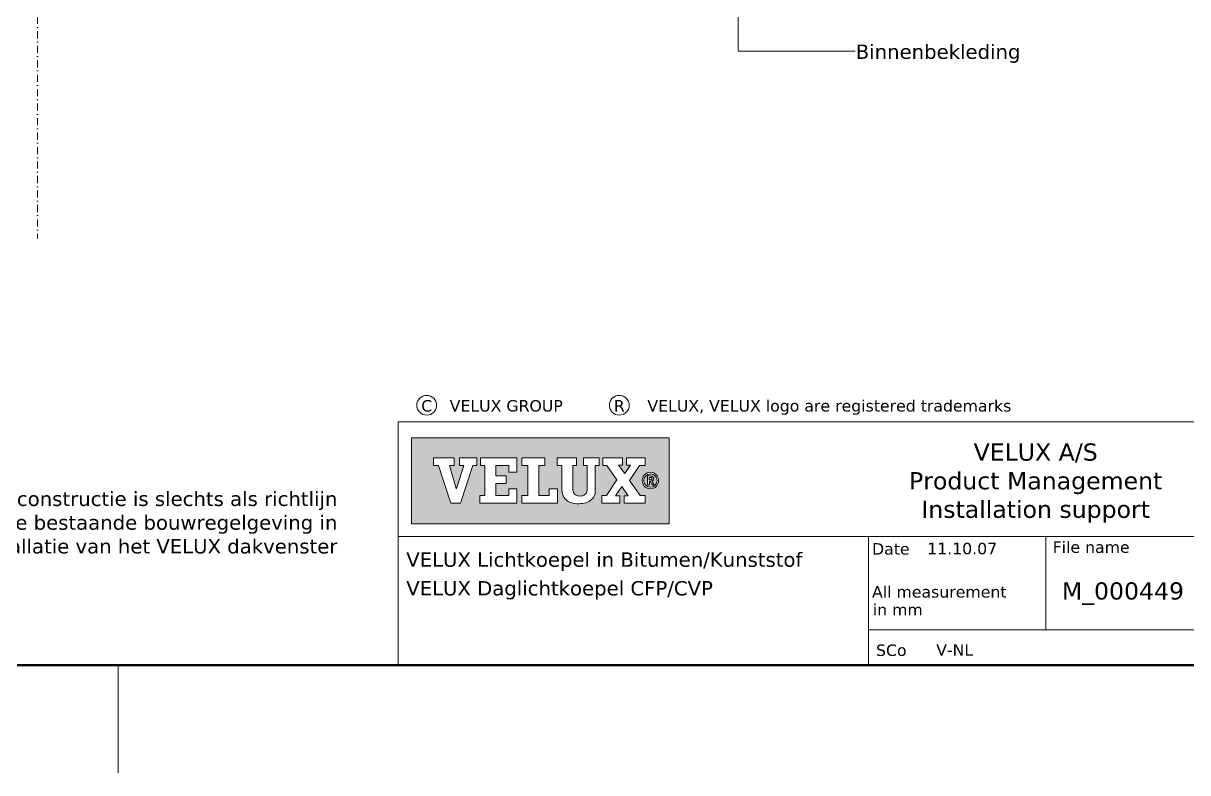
# Model space of a CAD drawing. Header units: millimetres. Extents: x -435 to 27166, y -19117 to 26500.
# Drawn here: x 25196 to 26009, y 18219 to 18742 of the extents above; entities that cross this region are included whole.
import ezdxf

# ---------------------------------------------------------------- set-up
doc = ezdxf.new("R2010")
doc.units = ezdxf.units.MM
doc.linetypes.add('IMPORT-DASHDOT _4_', pattern=[254, 127, -63.5, 0, -63.5])
for name, color, linetype, lineweight in [('Daglichtkoepel_Bitumen-P1-v1DWG_dwg', 8, 'Continuous', 13), ('logo', 10, 'Continuous', 13), ('R-H cont 0_18', 7, 'Continuous', 18), ('R-H cont 0_50', 50, 'Continuous', 50), ('VELUX_INFO', 250, 'Continuous', 13), ('VELUX_TEXT', 250, 'Continuous', 13)]:
    doc.layers.add(name, color=color, linetype=linetype, lineweight=lineweight)
doc.styles.add('Verdana_1', font='verdana.ttf', dxfattribs={"height": 304.8})
doc.styles.add('Verdana_2', font='verdana.ttf', dxfattribs={"height": 203.2})
doc.styles.add('Verdana_3', font='verdana.ttf', dxfattribs={"height": 254})
doc.styles.add('Verdana_B', font='verdana.ttf', dxfattribs={"height": 203.2})

# ---------------------------------------------------------------- blocks, each defined once
blk = doc.blocks.new('Daglichtkoepel_Bitumen-P1-v1DWG_dwg_frame-3211647-Details Appartement')
at = {"layer": 'R-H cont 0_18'}
blk.add_line((5966.9, -177.8), (5966.9, 203.2), dxfattribs=at)
at = {"layer": 'R-H cont 0_50', "flags": 128}
blk.add_lwpolyline([(660.4, 7340.6), (10515.6, 7340.6), (10515.6, 203.2), (660.4, 203.2)], close=True, dxfattribs=at)
blk = doc.blocks.new('Daglichtkoepel_Bitumen-P1-v1DWG_dwg_VELUX frame-3211648-Details Appartement')
at = {"layer": 'logo'}
h = blk.add_hatch(color=1, dxfattribs=at)
h.paths.add_polyline_path([(36304, 4795), (40876, 4795), (40876, 6319), (36304, 6319)])
h.paths.add_polyline_path([(39271, 5151), (39200, 5155), (39131, 5171), (39085, 5191), (39044, 5221), (39017, 5251), (38996, 5286), (38983, 5324), (38975, 5365), (38972, 5407), (38972, 5827), (38885, 5827), (38885, 5963), (39230, 5963), (39230, 5827), (39166, 5827), (39166, 5410), (39168, 5384), (39175, 5359), (39186, 5335), (39197, 5321), (39216, 5306), (39237, 5295), (39267, 5288), (39294, 5287), (39321, 5288), (39344, 5293), (39364, 5302), (39381, 5313), (39394, 5327), (39405, 5344), (39412, 5363), (39417, 5391), (39419, 5419), (39419, 5827), (39353, 5827), (39353, 5963), (39634, 5963), (39634, 5827), (39561, 5827), (39561, 5378), (39559, 5335), (39548, 5294), (39527, 5257), (39499, 5225), (39468, 5201), (39433, 5182), (39396, 5168), (39334, 5155)])
h.paths.add_polyline_path([(37002, 5160), (36781, 5827), (36694, 5827), (36694, 5963), (37061, 5963), (37061, 5827), (36976, 5827), (37099, 5420), (37101, 5420), (37235, 5827), (37153, 5827), (37153, 5963), (37461, 5963), (37461, 5827), (37390, 5827), (37176, 5160)])
h.paths.add_polyline_path([(39681, 5160), (39681, 5296), (39765, 5296), (39947, 5573), (39767, 5827), (39698, 5827), (39698, 5963), (40047, 5963), (40047, 5835), (39976, 5835), (40086, 5685), (40186, 5835), (40119, 5835), (40119, 5963), (40449, 5963), (40449, 5827), (40345, 5827), (40169, 5564), (40359, 5296), (40449, 5296), (40449, 5160), (40074, 5160), (40074, 5288), (40149, 5288), (40035, 5454), (39923, 5288), (39999, 5288), (39999, 5160)])
h.paths.add_polyline_path([(38261, 5160), (38261, 5296), (38367, 5296), (38367, 5827), (38261, 5827), (38261, 5963), (38669, 5963), (38669, 5827), (38561, 5827), (38561, 5296), (38747, 5296), (38747, 5416), (38893, 5416), (38893, 5160)])
h.paths.add_polyline_path([(38170, 5160), (37518, 5160), (37518, 5296), (37605, 5296), (37605, 5827), (37525, 5827), (37525, 5963), (38170, 5963), (38170, 5709), (38029, 5709), (38029, 5827), (37799, 5827), (37799, 5643), (37984, 5643), (37984, 5507), (37799, 5507), (37799, 5296), (38029, 5296), (38029, 5415), (38170, 5415)])
h.paths.add_polyline_path([(40541, 5416), (40503, 5421), (40468, 5436), (40437, 5459), (40414, 5489), (40400, 5524), (40395, 5562), (40400, 5600), (40414, 5635), (40437, 5665), (40468, 5688), (40503, 5703), (40541, 5708), (40578, 5703), (40614, 5688), (40644, 5665), (40667, 5635), (40681, 5600), (40686, 5562), (40681, 5524), (40667, 5489), (40644, 5459), (40614, 5436), (40578, 5421)])
h.paths.add_polyline_path([(40541, 5444), (40571, 5448), (40600, 5459), (40624, 5478), (40643, 5503), (40655, 5531), (40659, 5562), (40655, 5593), (40643, 5621), (40624, 5646), (40600, 5664), (40571, 5676), (40541, 5680), (40510, 5676), (40481, 5664), (40457, 5646), (40438, 5621), (40426, 5593), (40422, 5562), (40426, 5531), (40438, 5503), (40457, 5478), (40481, 5459), (40510, 5448)])
h.paths.add_polyline_path([(40575, 5485), (40535, 5549), (40522, 5549), (40522, 5485), (40490, 5485), (40490, 5643), (40544, 5643), (40561, 5641), (40584, 5632), (40593, 5622), (40598, 5612), (40600, 5601), (40600, 5590), (40597, 5579), (40592, 5569), (40578, 5558), (40566, 5553), (40609, 5485)])
h.paths.add_polyline_path([(40542, 5573), (40558, 5576), (40565, 5579), (40568, 5586), (40570, 5593), (40570, 5600), (40566, 5610), (40561, 5614), (40552, 5617), (40542, 5618), (40520, 5618), (40520, 5573)])
at = {"layer": 'logo', "flags": 128}
for points in [[(40876, 4795), (40876, 6319), (36304, 6319), (36304, 4795)], [(37002, 5160), (36781, 5827), (36694, 5827), (36694, 5963), (37061, 5963), (37061, 5827), (36976, 5827), (37099, 5420), (37101, 5420), (37235, 5827), (37153, 5827), (37153, 5963), (37461, 5963), (37461, 5827), (37390, 5827), (37176, 5160), (37002, 5160), (36781, 5827), (36694, 5827), (36694, 5963), (37061, 5963), (37061, 5827), (36976, 5827), (37099, 5420), (37101, 5420), (37235, 5827), (37153, 5827), (37153, 5963), (37461, 5963), (37461, 5827), (37390, 5827), (37176, 5160)], [(37525, 5963), (37525, 5827), (37605, 5827), (37605, 5296), (37518, 5296), (37518, 5160), (38170, 5160), (38170, 5415), (38029, 5415), (38029, 5296), (37799, 5296), (37799, 5507), (37984, 5507), (37984, 5643), (37799, 5643), (37799, 5827), (38029, 5827), (38029, 5709), (38170, 5709), (38170, 5963)], [(37984, 5643), (37984, 5507), (37799, 5507), (37799, 5296), (38029, 5296), (38029, 5415), (38170, 5415), (38170, 5160), (37518, 5160), (37518, 5296), (37605, 5296), (37605, 5827), (37525, 5827), (37525, 5963), (38170, 5963), (38170, 5709), (38029, 5709), (38029, 5827), (37799, 5827), (37799, 5643)], [(38261, 5963), (38261, 5827), (38367, 5827), (38367, 5296), (38261, 5296), (38261, 5160), (38893, 5160), (38893, 5416), (38747, 5416), (38747, 5296), (38561, 5296), (38561, 5827), (38669, 5827), (38669, 5963)], [(38561, 5827), (38561, 5296), (38747, 5296), (38747, 5416), (38893, 5416), (38893, 5160), (38261, 5160), (38261, 5296), (38367, 5296), (38367, 5827), (38261, 5827), (38261, 5963), (38669, 5963), (38669, 5827)], [(39999, 5288), (39923, 5288), (40035, 5454), (40149, 5288), (40074, 5288), (40074, 5160), (40449, 5160), (40449, 5296), (40359, 5296), (40169, 5564), (40345, 5827), (40449, 5827), (40449, 5963), (40119, 5963), (40119, 5835), (40186, 5835), (40086, 5685), (39976, 5835), (40047, 5835), (40047, 5963), (39698, 5963), (39698, 5827), (39767, 5827), (39947, 5573), (39765, 5296), (39681, 5296), (39681, 5160), (39999, 5160)], [(40345, 5827), (40169, 5564), (40359, 5296), (40449, 5296), (40449, 5160), (40074, 5160), (40074, 5288), (40149, 5288), (40035, 5454), (39923, 5288), (39999, 5288), (39999, 5160), (39681, 5160), (39681, 5296), (39765, 5296), (39947, 5573), (39767, 5827), (39698, 5827), (39698, 5963), (40047, 5963), (40047, 5835), (39976, 5835), (40086, 5685), (40186, 5835), (40119, 5835), (40119, 5963), (40449, 5963), (40449, 5827)]]:
    blk.add_lwpolyline(points, close=True, dxfattribs=at)
for points in [[(39166, 5419), (39166, 5827), (39230, 5827), (39230, 5963), (38885, 5963), (38885, 5827), (38972, 5827), (38972, 5407)], [(39561, 5378), (39561, 5827), (39634, 5827), (39634, 5963), (39353, 5963), (39353, 5827), (39419, 5827), (39419, 5419)], [(40566, 5553), (40609, 5485), (40575, 5485), (40535, 5549), (40522, 5549), (40522, 5485), (40490, 5485), (40490, 5643), (40544, 5643)], [(40542, 5573), (40520, 5573), (40520, 5618), (40542, 5618)]]:
    blk.add_lwpolyline(points, dxfattribs=at)
at = {"layer": 'logo'}
for radius in [146, 118]:
    blk.add_circle((40541, 5562), radius, dxfattribs=at)
for centre, radius, start, end in [((40542, 5577), 41.5, 64.1255, 90), ((40542, 5617), 43.5, 270, 293.5101), ((40544, 5559), 83.3, 66.2488, 90), ((40554, 5591), 15.3, 293.5101, 336.8631), ((40553, 5600), 16.4, 1.9058, 64.1255), ((40541, 5596), 28.9, 336.8631, 8.1173), ((40564, 5605), 33.5, 31.3979, 66.2488), ((40550, 5596), 50.7, 5.4307, 31.3979), ((40553, 5596), 47.6, 330.4405, 5.4307), ((39318, 5407), 346, 180, 193.9487), ((38910, 5410), 256, 0.0317, 2.1219), ((39315, 5410), 149, 180.0317, 210.0399), ((39199, 5419), 220, 345.1504, 360), ((39376, 5363), 185, 311.7374, 4.465), ((40555, 5598), 46.2, 284.0346, 300.4212), ((40549, 5607), 56.9, 300.4212, 314.7562), ((40569, 5587), 29.2, 314.7562, 330.4405), ((39185, 5374), 208, 193.9487, 227.4059), ((39198, 5388), 227, 227.4059, 252.9299), ((39266, 5612), 462, 252.9299, 270.6176), ((39258, 5377), 83.5, 210.0399, 235.1135), ((39279, 5406), 119, 235.1135, 264.332), ((39292, 5545), 258, 264.332, 276.4212), ((39266, 5628), 477, 270.6176, 285.749), ((39308, 5404), 116, 276.4212, 298.9226), ((39317, 5388), 98.1, 298.9226, 345.1504), ((39324, 5421), 263, 285.749, 311.7374)]:
    blk.add_arc(centre, radius, start, end, dxfattribs=at)
at = {"layer": 'VELUX_INFO'}
for p, q in [((36068, 4567), (53848, 4567)), ((44409, 4567), (44409, 2286)), ((47556, 2912), (47556, 4567)), ((44409, 2912), (53848, 2912))]:
    blk.add_line(p, q, dxfattribs=at)
at = {"layer": 'VELUX_INFO', "flags": 128}
blk.add_lwpolyline([(36068, 2286), (36068, 6603), (53848, 6603), (53848, 2286)], close=True, dxfattribs=at)
at = {"layer": 'VELUX_INFO'}
for centre in [(36574, 6897), (39989, 6897)]:
    blk.add_circle(centre, 176, dxfattribs=at)
at = {"xscale": 5, "yscale": 5, "zscale": 5}
blk.add_blockref('Daglichtkoepel_Bitumen-P1-v1DWG_dwg_frame-3211647-Details Appartement', (1270, 1270), dxfattribs=at)
at = {"layer": 'VELUX_INFO', "color": 7, "line_spacing_factor": 0.994243}
for s, insert, char_height, width, attachment_point, style in [('C', (36574, 6989), 203, 231.46, 2, 'Verdana_2'), ('VELUX GROUP', (36981, 6989), 203.2, 2388.38, 1, 'Verdana_2'), ('R', (39989, 6989), 203, 228.92, 2, 'Verdana_2'), ('VELUX, VELUX logo are registered trademarks', (40487, 6989), 203.2, 7681.47, 1, 'Verdana_2'), ('VELUX A/S', (47373, 6220), 304.8, 2710.75, 2, 'Verdana_1'), ('Product Management', (47373, 5711), 304.8, 5276.41, 2, 'Verdana_1'), ('Installation support', (47373, 5205), 304.8, 4867.89, 2, 'Verdana_1'), ('Date', (44471, 4452), 203.2, 864.8, 1, 'Verdana_B'), ('File name', (47674, 4483), 203.2, 1798.28, 1, 'Verdana_B'), ('All measurement', (44471, 3690), 203.2, 3156.52, 1, 'Verdana_B'), (' in mm', (44396, 3374), 203.2, 1274.31, 1, 'Verdana_B'), ('SCo', (44542, 2655), 203.2, 699.47, 1, 'Verdana_B')]:
    blk.add_mtext(s, dxfattribs=dict(at, insert=insert, char_height=char_height, width=width, attachment_point=attachment_point, style=style))
blk = doc.blocks.new('Daglichtkoepel_Bitumen-P1-v1DWG_dwg-3211646-Details Appartement')
at = {"layer": 'VELUX_INFO', "color": 10, "linetype": 'IMPORT-DASHDOT _4_'}
blk.add_line((29673, 18403), (29673, 9852), dxfattribs=at)
at = {"layer": 'VELUX_TEXT', "flags": 128}
blk.add_lwpolyline([(42095, 14141), (42095, 13176), (44174, 13176)], dxfattribs=at)
blk.add_blockref('Daglichtkoepel_Bitumen-P1-v1DWG_dwg_VELUX frame-3211648-Details Appartement', (0, 0))
at = {"layer": 'VELUX_INFO', "color": 7, "attachment_point": 1, "line_spacing_factor": 0.994243}
for s, insert, char_height, width, style in [('11.10.07', (45449, 4458), 203.2, 1643.12, 'Verdana_B'), ('VELUX Lichtkoepel in Bitumen/Kunststof', (36211, 4287), 254, 8390.22, 'Verdana_3'), ('VELUX Daglichtkoepel CFP/CVP', (36211, 3779), 254, 6485.08, 'Verdana_3'), ('M_000449', (47838, 3757), 304.8, 2638.21, 'Verdana_1'), ('V-NL', (45609, 2660), 203.2, 900.41, 'Verdana_B')]:
    blk.add_mtext(s, dxfattribs=dict(at, insert=insert, char_height=char_height, width=width, style=style))
at = {"layer": 'VELUX_TEXT', "color": 7, "char_height": 254, "attachment_point": 3, "line_spacing_factor": 0.994243, "style": 'Verdana_3'}
for s, insert, width in [('Binnenbekleding', (47103, 13294), 3422.24), ('Let op: De afgebeelde dakconstructie is slechts als richtlijn\\Pte beschouwen. Daarnaast dient de bestaande bouwregelgeving in\\Pacht te worden genomen bij de installatie van het VELUX dakvenster', (34990, 5365), 14290.08)]:
    blk.add_mtext(s, dxfattribs=dict(at, insert=insert, width=width))

msp = doc.modelspace()

# ---------------------------------------------------------------- block references
at = {"layer": 'Daglichtkoepel_Bitumen-P1-v1DWG_dwg', "color": 250, "xscale": 0.0393700796202811, "yscale": 0.0393700796202811, "zscale": 0.0393700796202811}
msp.add_blockref('Daglichtkoepel_Bitumen-P1-v1DWG_dwg-3211646-Details Appartement', (24037.5, 18203.96), dxfattribs=at)

doc.saveas('drawing.dxf')
